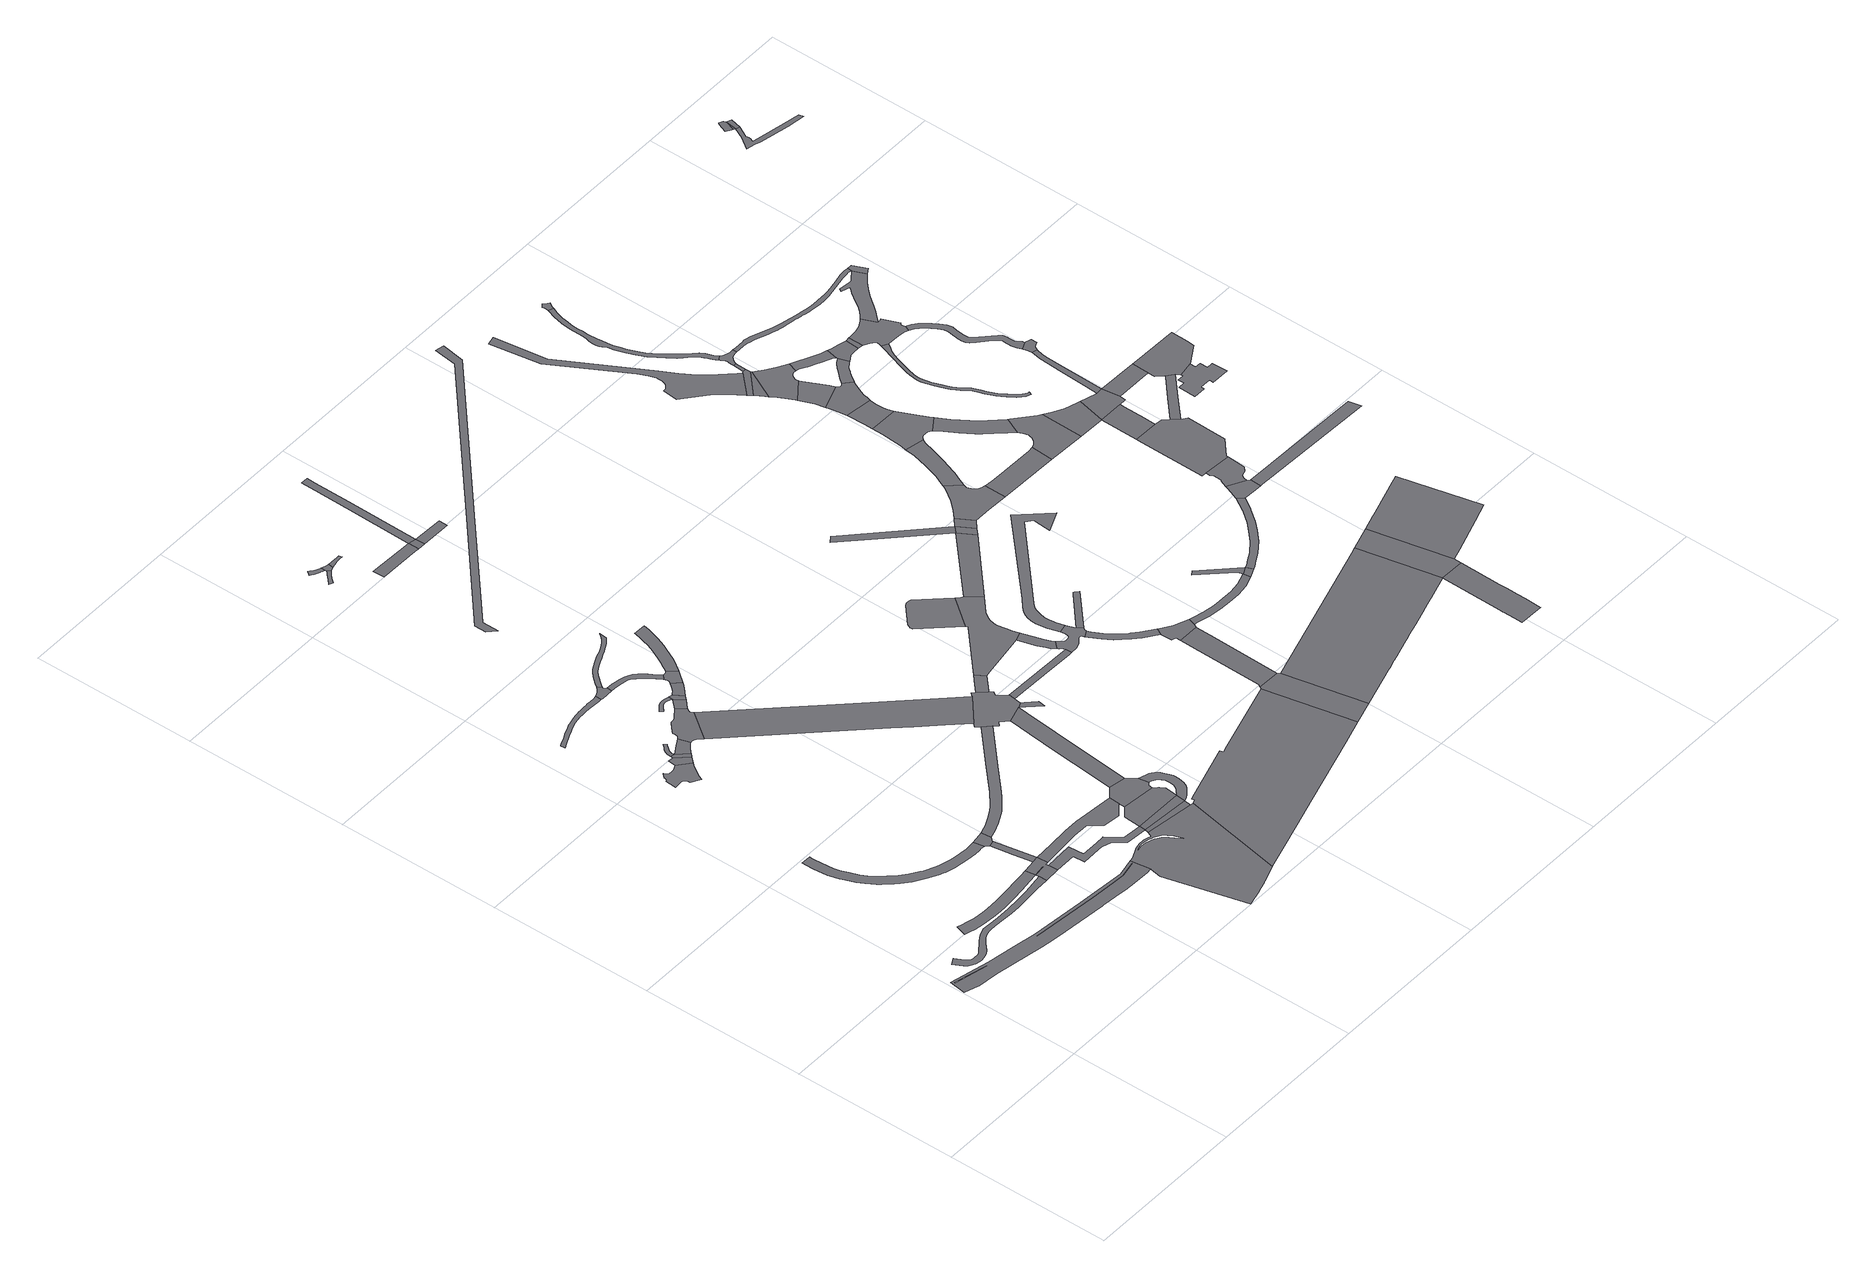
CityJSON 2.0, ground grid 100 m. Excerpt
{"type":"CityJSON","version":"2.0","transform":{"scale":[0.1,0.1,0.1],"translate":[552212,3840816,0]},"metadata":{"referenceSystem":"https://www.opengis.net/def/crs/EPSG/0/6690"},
"CityObjects":{
"road1":{"type":"Road","attributes":{"RoadStructureAttribute.sectionType":"1"},"geometry":[{"type":"MultiSurface","lod":"1","boundaries":[[[0,1,2,3,4,5,6,7,8,9,10,11,12,13,14,15,16,17,18,19,20,21,22,23,24,25,26,27,28,29,30,31,32,33,34,35,36,37,38,39,40,41,42]]]}]},
"road2":{"type":"Road","attributes":{"RoadStructureAttribute.sectionType":"1"},"geometry":[{"type":"MultiSurface","lod":"1","boundaries":[[[43,44,45,46,47,48,49,50,51,52,53,54,55,56,57,58,59,60,61,62,63,64,65],[66,67,68],[69,70,71,72,73,74,75,76,77]]]}]},
"road3":{"type":"Road","attributes":{"RoadStructureAttribute.sectionType":"1"},"geometry":[{"type":"MultiSurface","lod":"1","boundaries":[[[78,79,80,81,82,83,84,85,86,87,88,89,90,91,92,93,94,95,96,97,98,99,100,101,102]]]}]},
"road4":{"type":"Road","attributes":{"RoadStructureAttribute.sectionType":"1"},"geometry":[{"type":"MultiSurface","lod":"1","boundaries":[[[103,104,105,106,107,108,109,110,111,112,113,114,115,116,117,118,119,120,121,122,123,124,125,126,127,128,129,130,131,132,133,134,135,136,137,138,139,140,141,142,143,144,145,146,147,148,149,150,151,152,153,154]]]}]},
"road5":{"type":"Road","geometry":[{"type":"MultiSurface","lod":"1","boundaries":[[[155,156,157,158,159,160,161,162,163,164,165,166,167,168,169,170,171,172,173,174,175,176,177,178]]]}]},
"road6":{"type":"Road","geometry":[{"type":"MultiSurface","lod":"1","boundaries":[[[0,42,179,180,181,182,183,184,185,186,102,101],[187,188,101]]]}]},
"road7":{"type":"Road","geometry":[{"type":"MultiSurface","lod":"1","boundaries":[[[189,178,177,190,191]]]}]},
"road8":{"type":"Road","attributes":{"RoadStructureAttribute.sectionType":"1"},"geometry":[{"type":"MultiSurface","lod":"1","boundaries":[[[192,193,194,195,185,184]]]}]},
"road9":{"type":"Road","geometry":[{"type":"MultiSurface","lod":"1","boundaries":[[[196,197,130,129,198,199,200,194,193,201,202,203,204]]]}]},
"road10":{"type":"Road","attributes":{"RoadStructureAttribute.sectionType":"1"},"geometry":[{"type":"MultiSurface","lod":"1","boundaries":[[[205,206,191,190,207,208]]]}]},
"road11":{"type":"Road","geometry":[{"type":"MultiSurface","lod":"1","boundaries":[[[209,210,211,212,213,214,215,216,217,218,219,220,221,222,223,224,225,205,208]]]}]},
"road12":{"type":"Road","attributes":{"RoadStructureAttribute.sectionType":"1"},"geometry":[{"type":"MultiSurface","lod":"1","boundaries":[[[226,227,228,229,230,231,232,233,234,235,236,237,238,239,240,241,242,243,244,245,246,247,248,249,250,251,252,253,254,255,256,257,258,259,260,261,262,263,264,265,266]]]}]},
"road13":{"type":"Road","attributes":{"RoadStructureAttribute.sectionType":"1"},"geometry":[{"type":"MultiSurface","lod":"1","boundaries":[[[267,268,208,207,269,270,271,272,273]]]}]},
"road14":{"type":"Road","geometry":[{"type":"MultiSurface","lod":"1","boundaries":[[[274,275,276,277,278,279,280,180,179,281,282,283,284,285,286,287,288,289]]]}]},
"road15":{"type":"Road","geometry":[{"type":"MultiSurface","lod":"1","boundaries":[[[290,291,292,293,294,295,296,297,298,299,300,267,273,301,302,303,304,305,306,307,308,309]]]}]},
"road16":{"type":"Road","attributes":{"RoadStructureAttribute.sectionType":"1"},"geometry":[{"type":"MultiSurface","lod":"1","boundaries":[[[310,311,312,313,184,183,314,315,316,317,318,319,320,321]]]}]},
"road17":{"type":"Road","geometry":[{"type":"MultiSurface","lod":"1","boundaries":[[[322,323,324,325,226,266,326,327,328,329,330,331,332]]]}]},
"road18":{"type":"Road","geometry":[{"type":"MultiSurface","lod":"1","boundaries":[[[333,334,335,336,337,338,339,340,341,59,58,342,343,344,345,346,347,348,349,350,351],[352,353,354,355,356,357,358,359,360,361,362,363,364,365,366,367,368,369,370,371,372,373,374,375,376,377,378]]]}]},
"road19":{"type":"Road","geometry":[{"type":"MultiSurface","lod":"1","boundaries":[[[379,380,381,382,383,384,385,386,387,388,389,390,391,392,393,394,395,396,397,398,399,400]]]}]},
"road20":{"type":"Road","attributes":{"RoadStructureAttribute.sectionType":"1"},"geometry":[{"type":"MultiSurface","lod":"1","boundaries":[[[401,290,309,402]]]}]},
"road21":{"type":"Road","geometry":[{"type":"MultiSurface","lod":"1","boundaries":[[[403,400,399,401,402,404,405]]]}]},
"road22":{"type":"Road","attributes":{"RoadStructureAttribute.sectionType":"1"},"geometry":[{"type":"MultiSurface","lod":"1","boundaries":[[[406,407,408,409,410,411,412,413,414,415,416,417,196,204,418,419,420,421,422,423,424,425,426,427,428,429,430,431]]]}]},
"road23":{"type":"Road","attributes":{"RoadStructureAttribute.sectionType":"1"},"geometry":[{"type":"MultiSurface","lod":"1","boundaries":[[[432,433,434,435,436,437,438,439,440,441,442,443,444,445,329,328,446,447,448,449,450,451,452,453,454,455,456,457,458,459]]]}]},
"road24":{"type":"Road","attributes":{"RoadStructureAttribute.sectionType":"1"},"geometry":[{"type":"MultiSurface","lod":"1","boundaries":[[[460,461,462,463,464,405,404,465,466,467]]]}]},
"road25":{"type":"Road","attributes":{"RoadStructureAttribute.sectionType":"1"},"geometry":[{"type":"MultiSurface","lod":"1","boundaries":[[[468,469,470,471,472,473,474,475,476,477,478,479,480,481,482,483,484,485,486,487,488,489,490,491,492,493,494,495,496,497,498,499,322,332]]]}]},
"road26":{"type":"Road","geometry":[{"type":"MultiSurface","lod":"1","boundaries":[[[288,500,334,333,501]]]}]},
"road27":{"type":"Road","geometry":[{"type":"MultiSurface","lod":"1","boundaries":[[[289,288,501,502]]]}]},
"road28":{"type":"Road","geometry":[{"type":"MultiSurface","lod":"1","boundaries":[[[503,504,505,459,458,506,507,508,460,467,509,510]]]}]},
"road29":{"type":"Road","attributes":{"RoadStructureAttribute.sectionType":"1"},"geometry":[{"type":"MultiSurface","lod":"1","boundaries":[[[511,512,289,502,513,514,515,516,517]]]}]},
"road30":{"type":"Road","attributes":{"RoadStructureAttribute.sectionType":"1"},"geometry":[{"type":"MultiSurface","lod":"1","boundaries":[[[518,519,520,521,522,523,524,525,526,527,528,529,530,531,532]]]}]},
"road31":{"type":"Road","attributes":{"RoadStructureAttribute.sectionType":"1"},"geometry":[{"type":"MultiSurface","lod":"1","boundaries":[[[533,534,535,305,304,536,537,538,539,540,541]]]}]},
"road32":{"type":"Road","geometry":[{"type":"MultiSurface","lod":"1","boundaries":[[[542,543,544,545,546,547,548,549,550,551,552,553,554,555,556]]]}]},
"road33":{"type":"Road","geometry":[{"type":"MultiSurface","lod":"1","boundaries":[[[557,558,321,320,559,511,517,560,561,562,563,564,565,566,567,568]]]}]},
"road34":{"type":"Road","geometry":[{"type":"MultiSurface","lod":"1","boundaries":[[[569,570,556,555,571,518,532,572,573]]]}]},
"road35":{"type":"Road","attributes":{"RoadStructureAttribute.sectionType":"1"},"geometry":[{"type":"MultiSurface","lod":"1","boundaries":[[[574,575,576,577,578,579,580,581,582,583,584,585,586,587,588,589,590,591,592,593,503,510]]]}]},
"road36":{"type":"Road","attributes":{"RoadStructureAttribute.sectionType":"1"},"geometry":[{"type":"MultiSurface","lod":"1","boundaries":[[[594,595,596,597,598,599,600,601,573,572]]]}]},
"road37":{"type":"Road","attributes":{"RoadStructureAttribute.sectionType":"1"},"geometry":[{"type":"MultiSurface","lod":"1","boundaries":[[[602,603,604,605,606,607,608,609,610,611,612,613,614,615,616,617,618,619,620,621,622,623,624,567,566,625,626,627,628,629,630,631,632,633,634,635,636,637,638,639,640,502,501]]]}]},
"road38":{"type":"Road","attributes":{"RoadStructureAttribute.sectionType":"1"},"geometry":[{"type":"MultiSurface","lod":"1","boundaries":[[[641,642,643,644,645,646,647,557,568]]]}]},
"road39":{"type":"Road","geometry":[{"type":"MultiSurface","lod":"1","boundaries":[[[648,649,650,651,652]]]}]},
"road40":{"type":"Road","geometry":[{"type":"MultiSurface","lod":"1","boundaries":[[[653,541,540,654,406,431,655,656,644,643,657,658,659,660,661,662,663]]]}]},
"road41":{"type":"Road","geometry":[{"type":"MultiSurface","lod":"1","boundaries":[[[652,651,664,665]]]}]},
"road42":{"type":"Road","geometry":[{"type":"MultiSurface","lod":"1","boundaries":[[[666,667,668,669,657,643]]]}]},
"road43":{"type":"Road","attributes":{"RoadStructureAttribute.sectionType":"1"},"geometry":[{"type":"MultiSurface","lod":"1","boundaries":[[[670,671,672,673,674,675,676,351,350,677,678,679,680,681]]]}]},
"road44":{"type":"Road","geometry":[{"type":"MultiSurface","lod":"1","boundaries":[[[682,683,684,665,664]]]}]},
"road45":{"type":"Road","attributes":{"RoadStructureAttribute.sectionType":"1"},"geometry":[{"type":"MultiSurface","lod":"1","boundaries":[[[685,686,663,662,687,688]]]}]},
"road46":{"type":"Road","attributes":{"RoadStructureAttribute.sectionType":"1"},"geometry":[{"type":"MultiSurface","lod":"1","boundaries":[[[689,690,691,692,652,665,693,694,695]]]}]},
"road47":{"type":"Road","attributes":{"RoadStructureAttribute.sectionType":"1"},"geometry":[{"type":"MultiSurface","lod":"1","boundaries":[[[696,697,659,658,698,699,700,701,702,703]]]}]},
"road48":{"type":"Road","geometry":[{"type":"MultiSurface","lod":"1","boundaries":[[[704,705,706,707,708,709,685,688,710,711,712,713,714,715,716,717,718,719,720,721,722]]]}]},
"road49":{"type":"Road","attributes":{"RoadStructureAttribute.sectionType":"1"},"geometry":[{"type":"MultiSurface","lod":"1","boundaries":[[[723,724,725,726,727,728,729,730,731,732]]]}]},
"road50":{"type":"Road","geometry":[{"type":"MultiSurface","lod":"1","boundaries":[[[733,734,735,736,737,738,739,740,741,707,706]]]}]},
"road51":{"type":"Road","attributes":{"RoadStructureAttribute.sectionType":"1"},"geometry":[{"type":"MultiSurface","lod":"1","boundaries":[[[742,743,744,745,713,712,746,747,748,749,750,751,752,753]]]}]},
"road52":{"type":"Road","geometry":[{"type":"MultiSurface","lod":"1","boundaries":[[[754,755,756,757,758,759,760,761,762,763,753,752,764,765,703,702,766,767,768,769,770,771,772,773,774,775,776,777,778,779,780,781,782,783,784]]]}]},
"road53":{"type":"Road","geometry":[{"type":"MultiSurface","lod":"1","boundaries":[[[785,670,681,786,787,788]]]}]},
"road54":{"type":"Road","attributes":{"RoadStructureAttribute.sectionType":"1"},"geometry":[{"type":"MultiSurface","lod":"1","boundaries":[[[789,790,791,792,793,794,781,780,795,796,797,798,799,800,801,802]]]}]},
"road55":{"type":"Road","attributes":{"RoadStructureAttribute.sectionType":"1"},"geometry":[{"type":"MultiSurface","lod":"1","boundaries":[[[803,804,805,785,788,806,807]]]}]},
"road56":{"type":"Road","attributes":{"RoadStructureAttribute.sectionType":"1"},"geometry":[{"type":"MultiSurface","lod":"1","boundaries":[[[808,809,810,811,784,783]]]}]},
"road57":{"type":"Road","geometry":[{"type":"MultiSurface","lod":"1","boundaries":[[[812,813,814,802,801,815,816,803,807,817,818]]]}]},
"road58":{"type":"Road","attributes":{"RoadStructureAttribute.sectionType":"1"},"geometry":[{"type":"MultiSurface","lod":"1","boundaries":[[[819,722,721,820]]]}]},
"road59":{"type":"Road","attributes":{"RoadStructureAttribute.sectionType":"1"},"geometry":[{"type":"MultiSurface","lod":"1","boundaries":[[[821,822,823,824,819,825]]]}]},
"road60":{"type":"Road","attributes":{"RoadStructureAttribute.sectionType":"1"},"geometry":[{"type":"MultiSurface","lod":"1","boundaries":[[[826,827,828,829,830,831,832,833,834,835,836,837,838,839,840,841,842,843,844,845,846,847,848,849,756,755]]]}]},
"road61":{"type":"Road","geometry":[{"type":"MultiSurface","lod":"1","boundaries":[[[825,819,820,850]]]}]},
"road62":{"type":"Road","attributes":{"RoadStructureAttribute.sectionType":"1"},"geometry":[{"type":"MultiSurface","lod":"1","boundaries":[[[851,852,853,854,855,856,818,817,857,858,859,860,861,862,863,864]]]}]},
"road63":{"type":"Road","geometry":[{"type":"MultiSurface","lod":"1","boundaries":[[[865,825,850,866]]]}]},
"road64":{"type":"Road","attributes":{"RoadStructureAttribute.sectionType":"1"},"geometry":[{"type":"MultiSurface","lod":"1","boundaries":[[[867,868,869,787,786,870,871,872,873,874,875,876,877,878,879,880,881,882,883,884]]]}]},
"road65":{"type":"Road","attributes":{"RoadStructureAttribute.sectionType":"1"},"geometry":[{"type":"MultiSurface","lod":"1","boundaries":[[[885,886,887,888,864,889]]]}]},
"road66":{"type":"Road","attributes":{"RoadStructureAttribute.sectionType":"1"},"geometry":[{"type":"MultiSurface","lod":"1","boundaries":[[[890,891,892,893,865,866,894,895,896,897,898,899,900,901,902,903]]]}]},
"road67":{"type":"Road","geometry":[{"type":"MultiSurface","lod":"1","boundaries":[[[889,864,863,904]]]}]},
"road68":{"type":"Road","attributes":{"RoadStructureAttribute.sectionType":"1"},"geometry":[{"type":"MultiSurface","lod":"1","boundaries":[[[905,906,907,908,909,890,903,910,911,912,913,914,915,916]]]}]},
"road69":{"type":"Road","attributes":{"RoadStructureAttribute.sectionType":"1"},"geometry":[{"type":"MultiSurface","lod":"1","boundaries":[[[917,918,919,896,895,920,921,922]]]}]},
"road70":{"type":"Road","attributes":{"RoadStructureAttribute.sectionType":"1"},"geometry":[{"type":"MultiSurface","lod":"1","boundaries":[[[923,924,925,926,927,928,929,930,931,932,933,934,935,936,937,938,939,940,941,942,943,944,945,946,947,948,949,950]]]}]},
"road71":{"type":"Road","attributes":{"RoadStructureAttribute.sectionType":"1"},"geometry":[{"type":"MultiSurface","lod":"1","boundaries":[[[951,952,953,954,955,956,957,958,959,889,904,960,961,962,963,964,965,966,967,968]]]}]},
"road72":{"type":"Road","attributes":{"RoadStructureAttribute.sectionType":"1"},"geometry":[{"type":"MultiSurface","lod":"1","boundaries":[[[969,970,971,972,973,974,975,976,977,978,979,980,981]]]}]},
"road73":{"type":"Road","geometry":[{"type":"MultiSurface","lod":"1","boundaries":[[[982,983,984,985,986]]]}]},
"road74":{"type":"Road","attributes":{"RoadStructureAttribute.sectionType":"1"},"geometry":[{"type":"MultiSurface","lod":"1","boundaries":[[[987,950,949,988,983,982,989]]]}]},
"road75":{"type":"Road","geometry":[{"type":"MultiSurface","lod":"1","boundaries":[[[990,991,992,905,916,993,994,995,996,997,998,999,1000,1001,1002]]]}]},
"road76":{"type":"Road","attributes":{"RoadStructureAttribute.sectionType":"1"},"geometry":[{"type":"MultiSurface","lod":"1","boundaries":[[[1003,1004,990,1002,1005,1006,1007,1008]]]}]},
"road77":{"type":"Road","attributes":{"RoadStructureAttribute.sectionType":"1"},"geometry":[{"type":"MultiSurface","lod":"1","boundaries":[[[1009,1010,1011,1012,1013,1014,1015,1016,1017,1018,1019]]]}]},
"road78":{"type":"Road","geometry":[{"type":"MultiSurface","lod":"1","boundaries":[[[1020,867,884,969,981,1021,1022]]]}]},
"road79":{"type":"Road","geometry":[{"type":"MultiSurface","lod":"1","boundaries":[[[1023,1024,986,985,1025,1026,1015,1014,1027,1028,1029,1030,1031,1032]]]}]},
"road80":{"type":"Road","geometry":[{"type":"MultiSurface","lod":"1","boundaries":[[[1033,1034,1035,1036,1019,1018,1037,1003,1008,1038,1039,1040,1041,1042,1043,1044]]]}]},
"road81":{"type":"Road","geometry":[{"type":"MultiSurface","lod":"1","boundaries":[[[1045,987,989,1046]]]}]},
"road82":{"type":"Road","geometry":[{"type":"MultiSurface","lod":"1","boundaries":[[[1047,1048,1049,1050,1051,1052,1053,1054,1055,1056,1057,1058,1059,1060,1061,1062,1063,1064,1065,1066,1067,1068,1069,1070,1071,1072,1073,1074,1075,1076,1077,1078,1079,1080,1081,1082,1083,1084,1085,1086,1087,1088,1089,1090,1091,1092,1093,1094,1095,1096,1097,1098,1099,1100,1101,1102,1103,1104,1105,1106,1107,1108,1109,1110]]]}]},
"road83":{"type":"Road","attributes":{"RoadStructureAttribute.sectionType":"1"},"geometry":[{"type":"MultiSurface","lod":"1","boundaries":[[[1111,1112,1113,1114,998,997,1115,1116,1117,1118,1119,1120,1121,1122,1123]]]}]},
"road84":{"type":"Road","geometry":[{"type":"MultiSurface","lod":"1","boundaries":[[[1124,1125,1126,1127,1081,1080,1128,1129,1130,1131,1132,1045,1046,1133,1134,1135,1136,1137,1138,1139,1140]]]}]},
"road85":{"type":"Road","geometry":[{"type":"MultiSurface","lod":"1","boundaries":[[[1141,1142,1143,1144,1047,1110,1145,1146,1147]]]}]},
"road86":{"type":"Road","geometry":[{"type":"MultiSurface","lod":"1","boundaries":[[[1148,1149,1123,1122,1150,1151,1152,1153,1154,1155,922,921,1156,1157]]]}]},
"road87":{"type":"Road","geometry":[{"type":"MultiSurface","lod":"1","boundaries":[[[1158,1159,951,968,1160,1161,1162,1163]]]}]},
"road88":{"type":"Road","attributes":{"RoadStructureAttribute.sectionType":"1"},"geometry":[{"type":"MultiSurface","lod":"1","boundaries":[[[1164,1165,1166,1167,1168,1169,1170,1044,1043,1171,1172,1173,1174,1175,1176,1177]]]}]},
"road89":{"type":"Road","attributes":{"RoadStructureAttribute.sectionType":"1"},"geometry":[{"type":"MultiSurface","lod":"1","boundaries":[[[1178,1179,1180,1181,1182,1032,1031,1183,1184,1185,1186,1187,1188,1189,1190,1191]]]}]},
"road90":{"type":"Road","attributes":{"RoadStructureAttribute.sectionType":"1"},"geometry":[{"type":"MultiSurface","lod":"1","boundaries":[[[1192,1193,1194,1195,1196,1158,1163,1197,1198,1199,1200,1201]]]}]},
"road91":{"type":"Road","attributes":{"RoadStructureAttribute.sectionType":"1"},"geometry":[{"type":"MultiSurface","lod":"1","boundaries":[[[1202,1203,1204,1205,1020,1022,1206,1207,1208,1209]]]}]},
"road92":{"type":"Road","attributes":{"RoadStructureAttribute.sectionType":"1"},"geometry":[{"type":"MultiSurface","lod":"1","boundaries":[[[1210,1211,1212,1157,1156,1213,1214]]]}]},
"road93":{"type":"Road","geometry":[{"type":"MultiSurface","lod":"1","boundaries":[[[1215,1216,1191,1190,1164,1177,1217,1218,1219,1220,1221]]]}]},
"road94":{"type":"Road","geometry":[{"type":"MultiSurface","lod":"1","boundaries":[[[1222,1223,1224,1192,1201,1225,1226,1227,1228,1229,1230,1231]]]}]},
"road95":{"type":"Road","geometry":[{"type":"MultiSurface","lod":"1","boundaries":[[[1232,1233,1234,1235,1236,1237,1238,1239,1240,1241,1242,1243,1244,1245,1246,1247,1248,1249,1250,1251,1252,1253,1254,1255,1256,1257,1258,1259,1260,1261,1262,1263,1264,1265,1266,1267,1268,1269,1270,1271,1272,1273,1274,1275,1276,1277,1278,1279,1280,1281,1282,1283,1284,1285,1286,1287,1288,1289,1290,1291,1292,1293,1294,1295,1296,1297,1298,1299,1300,1301,1302,1303,1304,1305,1306]]]}]},
"road96":{"type":"Road","attributes":{"RoadStructureAttribute.sectionType":"1"},"geometry":[{"type":"MultiSurface","lod":"1","boundaries":[[[1213,1222,1231,1307,1308,1309]]]}]},
"road97":{"type":"Road","attributes":{"RoadStructureAttribute.sectionType":"1"},"geometry":[{"type":"MultiSurface","lod":"1","boundaries":[[[1310,1221,1220,1311]]]}]},
"road98":{"type":"Road","geometry":[{"type":"MultiSurface","lod":"1","boundaries":[[[1214,1213,1309,1312,1313,1314,1315]]]}]},
"road99":{"type":"Road","geometry":[{"type":"MultiSurface","lod":"1","boundaries":[[[1316,1317,1318,1319,1320,1321,1322,1323,1324,1325,1326,1327,1328,1329,1330,1331,1332,1333,1334,1335,1336,1337,1338,1339,1340,1341,1342,1343,1344,1140,1139,1345,1346,1347,1348,1349,1350,1351,1352,1353,1354,1355,1356,1357,1358,1359,1360,1361,1362,1363,1364,1365,1366,1367,1368,1369,1370,1371,1372,1373,1374,1375,1376,1377,1378,1379]]]}]},
"road100":{"type":"Road","geometry":[{"type":"MultiSurface","lod":"1","boundaries":[[[1380,1381,1382,1383,1384,1310,1311,1385,1386,1387,1388,1389,1390,1232,1306,1391,1392,1393,1394,1395,1396,1397,1398,1399,1400,1401,1402]]]}]},
"road101":{"type":"Road","attributes":{"RoadStructureAttribute.sectionType":"1"},"geometry":[{"type":"MultiSurface","lod":"1","boundaries":[[[1162,1161,1403,1404,1405,1406]]]}]},
"road102":{"type":"Road","attributes":{"RoadStructureAttribute.sectionType":"1"},"geometry":[{"type":"MultiSurface","lod":"1","boundaries":[[[1407,1408,1409,1410,1315,1314,1411,1412,1413,1414]]]}]},
"road103":{"type":"Road","attributes":{"RoadStructureAttribute.sectionType":"1"},"geometry":[{"type":"MultiSurface","lod":"1","boundaries":[[[1415,1416,1417,1229,1228,1418,1419]]]}]},
"road104":{"type":"Road","attributes":{"RoadStructureAttribute.sectionType":"1"},"geometry":[{"type":"MultiSurface","lod":"1","boundaries":[[[1314,1313,1420,1421,1422,1423]]]}]},
"road105":{"type":"Road","attributes":{"RoadStructureAttribute.sectionType":"1"},"geometry":[{"type":"MultiSurface","lod":"1","boundaries":[[[1424,1425,1426,1427,1428,1429,1430,1431,1432,1433,1434,1435,1436,1437,1438,1439,1440,1441,1442,1443,1444,1445,1446,1395,1394,1447,1448,1449,1450,1451,1452,1453,1454,1455,1456,1457,1458,1459,1460,1461,1462,1463,1464,1465,1466,1467,1468,1469]]]}]},
"road106":{"type":"Road","geometry":[{"type":"MultiSurface","lod":"1","boundaries":[[[1469,1468,1470,1471,1407,1414,1472,1473,1474,1475]]]}]},
"road107":{"type":"Road","geometry":[{"type":"MultiSurface","lod":"1","boundaries":[[[1378,1476,1477,1478,1479,1480,1481,1482,1483,1484,1485,1486,1487,1488,1380,1402,1489,1490,1491,1492,1493,1494,1495,1496,1497]]]}]},
"road108":{"type":"Road","geometry":[{"type":"MultiSurface","lod":"1","boundaries":[[[1498,1499,1500,1501,1502,1503,1504,1505,1506,1507,1508,1509,1510,1511,1512,1513,1514]]]}]},
"road109":{"type":"Road","geometry":[{"type":"MultiSurface","lod":"1","boundaries":[[[1515,1423,1422,1516,1415,1419,1514,1513,1517,1518,1519,1520]]]}]},
"road110":{"type":"Road","geometry":[{"type":"MultiSurface","lod":"1","boundaries":[[[1379,1378,1497,1521,1522]]]}]},
"road111":{"type":"Road","geometry":[{"type":"MultiSurface","lod":"1","boundaries":[[[1523,1524,1525,1526,1527,1528,1529]]]}]},
"road112":{"type":"Road","attributes":{"RoadStructureAttribute.sectionType":"1"},"geometry":[{"type":"MultiSurface","lod":"1","boundaries":[[[1528,1527,1530]]]}]},
"road113":{"type":"Road","geometry":[{"type":"MultiSurface","lod":"1","boundaries":[[[1528,1530,1531,1532]]]}]},
"road114":{"type":"Road","geometry":[{"type":"MultiSurface","lod":"1","boundaries":[[[1530,1533,1534,1535,1536,1537,1538,1539,1540,1541,1542,1543,1544,1545,1531]]]}]}
},
"vertices":[
[933,977,0],[803,959,0],[724,950,0],[645,946,0],[555,946,0],[475,951,0],[464,952,0],[445,951,0],[423,945,0],[399,935,0],[362,912,0],[287,854,0],[270,852,0],[255,851,0],[241,851,0],[228,854,0],[219,860,0],[209,869,0],[200,881,0],[174,931,0],[136,909,0],[154,872,0],[164,853,0],[180,837,0],[199,825,0],[214,816,0],[242,810,0],[259,809,0],[276,812,0],[291,815,0],[306,822,0],[331,837,0],[369,874,0],[401,900,0],[428,911,0],[450,916,0],[468,919,0],[501,919,0],[567,914,0],[627,912,0],[689,913,0],[854,925,0],[934,928,0],
[9,727,0],[88,701,0],[98,700,0],[225,685,0],[529,631,0],[604,619,0],[635,616,0],[964,585,0],[972,584,0],[1102,571,0],[1103,571,0],[1131,569,0],[1202,565,0],[1223,564,0],[1299,562,0],[1333,565,0],[1315,686,0],[1208,662,0],[913,687,0],[582,720,0],[443,746,0],[267,774,0],[27,828,0],[38,809,0],[38,811,0],[238,763,0],[983,663,0],[1131,650,0],[1207,646,0],[1307,668,0],[1307,667,0],[1207,645,0],[1131,649,0],[983,662,0],[577,704,0],
[877,1053,0],[813,1047,0],[764,1041,0],[714,1037,0],[659,1033,0],[611,1031,0],[554,1031,0],[513,1034,0],[472,1040,0],[434,1047,0],[405,1054,0],[372,1064,0],[352,1000,0],[378,995,0],[415,981,0],[458,974,0],[496,969,0],[549,966,0],[603,965,0],[647,967,0],[718,973,0],[793,980,0],[915,996,0],[930,997,0],[919,1058,0],
[251,1986,0],[250,1961,0],[252,1906,0],[261,1824,0],[270,1786,0],[278,1761,0],[288,1732,0],[311,1677,0],[332,1636,0],[365,1586,0],[381,1566,0],[403,1541,0],[425,1519,0],[446,1498,0],[493,1458,0],[548,1422,0],[567,1411,0],[628,1381,0],[639,1377,0],[657,1369,0],[717,1352,0],[761,1346,0],[810,1340,0],[860,1336,0],[893,1337,0],[911,1339,0],[934,1336,0],[920,1400,0],[889,1397,0],[862,1396,0],[816,1400,0],[768,1405,0],[730,1411,0],[677,1426,0],[653,1436,0],[595,1464,0],[579,1474,0],[529,1506,0],[487,1541,0],[461,1568,0],[447,1583,0],[427,1604,0],[413,1621,0],[384,1666,0],[365,1702,0],[344,1753,0],[335,1779,0],[328,1802,0],[320,1835,0],[312,1910,0],[310,1962,0],[311,1984,0],
[385,2937,0],[375,2934,0],[361,2934,0],[347,2938,0],[338,2945,0],[331,2961,0],[308,2936,0],[308,2926,0],[302,2917,0],[294,2912,0],[290,2845,0],[313,2848,0],[333,2849,0],[343,2848,0],[353,2842,0],[361,2834,0],[365,2824,0],[365,2812,0],[419,2781,0],[429,2804,0],[437,2821,0],[476,2877,0],[488,2890,0],[417,2951,0],
[1029,932,0],[1028,984,0],[1027,985,0],[1025,1007,0],[1041,1008,0],[1037,1073,0],[997,1068,0],[964,1064,0],[999,1006,0],[999,1005,0],
[421,2997,0],[519,2925,0],[453,2995,0],
[1019,1166,0],[989,1325,0],[953,1316,0],[977,1179,0],
[1001,1413,0],[951,1404,0],[941,1333,0],[947,1327,0],[951,1320,0],[990,1330,0],[992,1335,0],[996,1341,0],[1007,1351,0],
[454,3013,0],[453,3001,0],[536,2944,0],[479,3006,0],
[477,3013,0],[477,3022,0],[479,3031,0],[483,3043,0],[489,3053,0],[498,3064,0],[502,3069,0],[510,3078,0],[515,3084,0],[503,3099,0],[495,3090,0],[484,3078,0],[473,3068,0],[464,3056,0],[460,3047,0],[458,3040,0],[456,3029,0],
[566,3595,0],[546,3592,0],[523,3591,0],[499,3591,0],[479,3590,0],[471,3590,0],[466,3590,0],[446,3589,0],[416,3587,0],[415,3587,0],[390,3584,0],[369,3580,0],[346,3575,0],[322,3569,0],[314,3567,0],[292,3559,0],[268,3548,0],[245,3538,0],[217,3525,0],[196,3516,0],[179,3508,0],[163,3501,0],[168,3473,0],[190,3486,0],[210,3496,0],[229,3504,0],[249,3512,0],[282,3527,0],[304,3537,0],[323,3544,0],[331,3546,0],[346,3551,0],[371,3555,0],[398,3559,0],[417,3560,0],[424,3560,0],[448,3560,0],[486,3560,0],[519,3559,0],[547,3557,0],[566,3557,0],
[579,3065,0],[517,3028,0],[538,2946,0],[544,2951,0],[567,2974,0],[587,2990,0],[602,2998,0],
[1435,822,0],[1368,909,0],[1365,908,0],[1314,907,0],[1206,904,0],[1200,998,0],[1027,991,0],[1159,937,0],[1163,862,0],[1282,867,0],[1305,866,0],[1338,857,0],[1357,850,0],[1414,783,0],[1544,772,0],[1547,812,0],
[745,3220,0],[699,3184,0],[688,3176,0],[678,3172,0],[668,3171,0],[655,3171,0],[626,3142,0],[597,3113,0],[598,3097,0],[596,3084,0],[592,3076,0],[615,3000,0],[627,2997,0],[637,2992,0],[666,2962,0],[785,3128,0],[781,3135,0],[778,3146,0],[780,3155,0],[789,3171,0],
[1372,1088,0],[1288,1087,0],[1282,1087,0],[1160,1080,0],[1215,1023,0],[1285,1028,0],[1379,1028,0],[1439,957,0],[1544,945,0],[1599,992,0],[1615,1005,0],[1620,1066,0],
[626,3637,0],[612,3621,0],[597,3608,0],[583,3601,0],[580,3556,0],[614,3556,0],[648,3556,0],[654,3590,0],[643,3593,0],[639,3600,0],[640,3610,0],
[1839,711,0],[1541,749,0],[1526,720,0],[1507,726,0],[1480,731,0],[1445,731,0],[1429,728,0],[1411,724,0],[1340,691,0],[1332,561,0],[1321,495,0],[1449,4,0],[1550,28,0],[1573,36,0],[1616,50,0],[1622,52,0],[1632,55,0],[1738,93,0],[1853,707,0],[1595,617,0],[1594,619,0],[1580,642,0],[1567,659,0],[1551,674,0],[1535,685,0],[1520,694,0],[1502,701,0],[1484,707,0],[1468,710,0],[1453,713,0],[1434,712,0],[1416,709,0],[1404,706,0],[1420,714,0],[1434,717,0],[1456,719,0],[1481,717,0],[1503,712,0],[1518,707,0],[1528,704,0],[1546,693,0],[1565,680,0],[1582,660,0],[1600,630,0],[1619,586,0],[1617,579,0],
[787,3302,0],[770,3307,0],[755,3308,0],[740,3307,0],[726,3303,0],[716,3298,0],[701,3286,0],[700,3285,0],[688,3275,0],[682,3270,0],[697,3254,0],[724,3279,0],[732,3284,0],[734,3285,0],[745,3288,0],[753,3289,0],[765,3287,0],[779,3283,0],[780,3282,0],[790,3279,0],[795,3276,0],[798,3300,0],
[796,3273,0],[835,3216,0],
[815,3296,0],[858,3240,0],[821,3296,0],
[1624,1914,0],[1424,1723,0],[1270,1574,0],[1261,1565,0],[1242,1549,0],[1223,1533,0],[1185,1501,0],[1160,1484,0],[1117,1460,0],[1077,1440,0],[1056,1431,0],[1037,1424,0],[1021,1357,0],[1055,1367,0],[1077,1375,0],[1081,1377,0],[1102,1385,0],[1145,1407,0],[1192,1433,0],[1222,1454,0],[1262,1487,0],[1281,1504,0],[1301,1521,0],[1308,1527,0],[1466,1680,0],[1665,1871,0],
[897,3439,0],[890,3450,0],[886,3455,0],[876,3472,0],[864,3493,0],[851,3513,0],[836,3532,0],[814,3551,0],[798,3561,0],[774,3571,0],[745,3579,0],[717,3584,0],[692,3586,0],[670,3588,0],[675,3556,0],[713,3553,0],[744,3548,0],[767,3542,0],[785,3532,0],[800,3517,0],[817,3499,0],[834,3478,0],[851,3456,0],[862,3441,0],[865,3436,0],[875,3419,0],[884,3403,0],[909,3427,0],
[883,3359,0],[871,3343,0],[856,3326,0],[841,3311,0],[828,3301,0],[898,3279,0],[915,3296,0],[927,3312,0],
[651,3627,0],[666,3646,0],[682,3665,0],[698,3684,0],[716,3701,0],[735,3714,0],[761,3729,0],[784,3740,0],[806,3749,0],[832,3761,0],[858,3772,0],[884,3786,0],[907,3800,0],[933,3819,0],[943,3829,0],[950,3875,0],[936,3859,0],[917,3838,0],[901,3824,0],[884,3812,0],[868,3803,0],[845,3793,0],[825,3785,0],[806,3779,0],[784,3770,0],[762,3759,0],[739,3746,0],[716,3733,0],[696,3719,0],[676,3698,0],[660,3678,0],[643,3658,0],
[1542,757,0],[1843,752,0],
[1850,811,0],
[937,3433,0],[929,3426,0],[920,3424,0],[889,3394,0],[890,3382,0],[890,3372,0],[976,3375,0],[982,3384,0],
[1613,964,0],[1556,917,0],[1857,888,0],[1847,903,0],[1838,918,0],[1835,921,0],[1815,945,0],
[440,5258,0],[433,5250,0],[422,5240,0],[415,5234,0],[410,5229,0],[392,5212,0],[384,5203,0],[380,5199,0],[378,5196,0],[367,5187,0],[391,5177,0],[411,5203,0],[430,5222,0],[435,5227,0],[456,5242,0],
[1717,2151,0],[1322,2565,0],[1130,2766,0],[1084,2524,0],[1328,2269,0],[1409,2183,0],[1521,2066,0],[1622,1960,0],[1772,2093,0],
[435,5296,0],[421,5303,0],[404,5312,0],[386,5324,0],[376,5333,0],[359,5308,0],[368,5302,0],[380,5294,0],[396,5286,0],[412,5278,0],[414,5278,0],[426,5273,0],[430,5271,0],[436,5269,0],[440,5294,0],
[1682,1115,0],[1678,1112,0],[1614,987,0],[1816,958,0],[1817,962,0],[1818,965,0],[1820,970,0],[1824,975,0],[1830,980,0],[1835,981,0],[1824,1043,0],[1781,1097,0],
[463,5287,0],[461,5287,0],[440,5264,0],[479,5252,0],[486,5283,0],
[1030,3456,0],[1055,3506,0],[1072,3540,0],[1083,3563,0],[1094,3591,0],[1106,3622,0],[1128,3699,0],[1136,3733,0],[1063,3736,0],[1061,3725,0],[1054,3694,0],[1045,3663,0],[1036,3631,0],[1025,3602,0],[1017,3581,0],[1005,3556,0],[992,3529,0],[969,3486,0],[963,3475,0],[944,3443,0],
[501,5257,0],[527,5262,0],[556,5264,0],[571,5264,0],[567,5281,0],[555,5281,0],[533,5281,0],[509,5281,0],
[1858,759,0],[1867,763,0],[1879,770,0],[1888,777,0],[1897,783,0],[1900,785,0],[1916,798,0],[1925,807,0],[1937,824,0],[1941,831,0],[1945,840,0],[1952,864,0],[1954,883,0],[1954,905,0],[1953,919,0],[1951,930,0],[1948,941,0],[1939,965,0],[1929,984,0],[1913,1005,0],[1899,1016,0],[1888,1023,0],[1879,1027,0],[1845,982,0],[1854,980,0],[1874,968,0],[1883,958,0],[1893,944,0],[1898,933,0],[1900,924,0],[1902,913,0],[1904,900,0],[1903,889,0],[1902,879,0],[1900,871,0],[1895,860,0],[1888,848,0],[1884,843,0],[1880,838,0],
[1808,1371,0],[1851,1799,0],[1857,1856,0],[1753,1823,0],[1738,1686,0],[1718,1498,0],[1706,1372,0],
[585,5071,0],[589,5001,0],[840,4998,0],[864,4997,0],[864,5063,0],
[1791,2113,0],[1602,1940,0],[1687,1847,0],[1708,1867,0],[1890,1873,0],[1895,1912,0],[1901,1952,0],[1852,2005,0],[1870,2028,0],[1853,2050,0],[1808,2099,0],
[911,4996,0],[912,5053,0],
[1882,1830,0],[1952,1759,0],[1958,1806,0],[1908,1856,0],
[2746,977,0],[2278,836,0],[2255,829,0],[2248,849,0],[1911,745,0],[1876,734,0],[1881,717,0],[1874,134,0],[2056,190,0],[2257,251,0],[2705,387,0],[2860,434,0],
[1073,4993,0],[1095,4993,0],[1095,5048,0],
[1905,2190,0],[1852,2140,0],[1858,2054,0],[1941,2134,0],
[877,5775,0],[875,5685,0],[872,5479,0],[865,5070,0],[917,5501,0],[919,5724,0],[920,5773,0],
[2123,1947,0],[2001,1950,0],[1963,1911,0],[2132,1907,0],[2328,1903,0],[2338,1903,0],[2350,1903,0],[2351,1942,0],
[2329,2600,0],[2319,2605,0],[2298,2627,0],[2165,2449,0],[2170,2441,0],[2165,2434,0],[1973,2139,0],[2227,2181,0],[2246,2184,0],[2298,2203,0],[2288,2244,0],[2279,2280,0],[2271,2328,0],[2271,2353,0],[2278,2385,0],[2290,2408,0],[2310,2435,0],[2395,2514,0],[2334,2601,0],
[2084,5866,0],[2065,5725,0],[1196,4948,0],[593,4410,0],[591,4338,0],[637,4291,0],[639,4396,0],[1239,4932,0],[2115,5715,0],[2136,5855,0],
[2144,2791,0],[2134,2796,0],[2122,2798,0],[2109,2796,0],[2094,2788,0],[1990,2690,0],[1983,2680,0],[1978,2664,0],[1978,2649,0],
[2352,2043,0],[2334,2086,0],[2331,2095,0],[2303,2185,0],[2254,2156,0],[2276,2084,0],[2280,2073,0],[2298,2029,0],[2307,2010,0],[2316,1994,0],[2325,1982,0],[2362,2021,0],
[2492,2047,0],[2489,2059,0],[2437,2044,0],[2439,2022,0],[2439,2004,0],[2435,1992,0],[2422,1984,0],[2405,1984,0],[2390,1989,0],[2374,2006,0],[2333,1971,0],[2342,1961,0],[2364,1904,0],[2381,1905,0],[2394,1907,0],[2404,1910,0],[2416,1915,0],[2425,1919,0],[2437,1928,0],[2450,1937,0],[2457,1942,0],[2464,1945,0],[2469,1946,0],[2472,1946,0],[2476,1945,0],[2480,1943,0],[2485,1927,0],[2525,1948,0],[2527,1963,0],[2535,1973,0],[2509,2000,0],
[2753,990,0],[3003,478,0],[2900,972,0],[2887,987,0],
[2692,1727,0],[2653,1761,0],[2647,1766,0],[2596,1823,0],[2563,1871,0],[2533,1925,0],[2492,1907,0],[2526,1847,0],[2561,1796,0],[2616,1735,0],[2622,1729,0],[2664,1692,0],[2742,1635,0],[2763,1675,0],
[2772,1527,0],[2769,1402,0],[2762,1008,0],[2896,1406,0],[2899,1526,0],
[2735,2160,0],[2715,2176,0],[2708,2182,0],[2697,2172,0],
[2886,1604,0],[2836,1626,0],[2775,1665,0],[2744,1565,0],[2772,1555,0],[2909,1549,0],[2921,1592,0],
[2680,2929,0],[2739,2834,0],
[2439,3235,0],[2258,3412,0],[2223,3387,0],[2373,3237,0],[2715,2964,0],
[2476,2112,0],[2474,2125,0],[2471,2147,0],[2470,2180,0],[2475,2210,0],[2485,2237,0],[2494,2262,0],[2517,2288,0],[2965,2709,0],[3005,2675,0],[3005,2662,0],[2996,2567,0],[3121,2621,0],[2964,2797,0],[2508,2357,0],[2461,2314,0],[2434,2287,0],[2422,2267,0],[2412,2241,0],[2407,2216,0],[2405,2179,0],[2408,2151,0],[2416,2113,0],[2418,2104,0],
[2776,2869,0],
[3286,1565,0],[3221,1557,0],[3154,1557,0],[3086,1558,0],[3011,1568,0],[2947,1585,0],[2935,1542,0],[3004,1525,0],[3084,1516,0],[3154,1512,0],[3227,1512,0],[3297,1523,0],[3369,1546,0],[3363,1591,0],
[2761,3006,0],[2820,2910,0],
[3872,1269,0],[3831,1257,0],[3233,1074,0],[3281,563,0],[3282,563,0],[3334,579,0],[3340,581,0],[3369,590,0],[3426,607,0],[3489,626,0],[3515,634,0],[3531,639,0],[3620,666,0],[3712,694,0],[3772,713,0],[3792,719,0],[3822,728,0],[3977,776,0],
[3216,1810,0],[3191,1792,0],[3351,1621,0],[3361,1601,0],[3406,1612,0],
[2916,3202,0],[2908,3184,0],[2856,3106,0],[2809,3050,0],[2925,2907,0],[3050,2904,0],[3052,3035,0],[3049,3036,0],[3032,3040,0],[3016,3047,0],[3001,3062,0],[2989,3082,0],[2983,3104,0],[2988,3127,0],
[3424,1572,0],
[3009,3522,0],[3000,3457,0],[2976,3367,0],[2949,3276,0],[2924,3221,0],[3005,3165,0],[3028,3218,0],[3035,3232,0],[3064,3323,0],[3095,3415,0],[3112,3478,0],[3122,3498,0],
[3397,3026,0],[3203,3029,0],[3104,3031,0],[3193,2900,0],[3419,2894,0],[3427,3029,0],
[2917,4551,0],[2851,4623,0],[2780,4709,0],[2727,4789,0],[2676,4881,0],[2391,5380,0],[2345,5697,0],[2291,5684,0],[2343,5380,0],[2591,4951,0],[2617,4897,0],[2632,4856,0],[2632,4839,0],[2632,4826,0],[2631,4815,0],[2627,4803,0],[2622,4792,0],[2614,4781,0],[2604,4772,0],[2595,4768,0],[2583,4765,0],[2577,4765,0],[2571,4674,0],[2628,4625,0],[2701,4561,0],[2762,4494,0],[2818,4414,0],[2936,4535,0],
[3782,1975,0],[3732,1893,0],[3728,1887,0],[3676,1819,0],[3632,1771,0],[3575,1716,0],[3505,1665,0],[3459,1638,0],[3421,1617,0],[3441,1579,0],[3478,1601,0],[3528,1630,0],[3602,1683,0],[3662,1742,0],[3709,1792,0],[3763,1863,0],[3768,1870,0],[3815,1941,0],
[3978,776,0],[3974,400,0],[3973,377,0],[3973,376,0],[3972,332,0],[3971,248,0],[4119,245,0],[4119,250,0],[4121,351,0],[4122,401,0],[4123,469,0],[4123,521,0],[4126,773,0],
[2967,4508,0],[2839,4384,0],[2871,4335,0],[2881,4319,0],[2972,4504,0],
[2948,4542,0],[2828,4400,0],[2968,4541,0],
[3026,3753,0],[3025,3687,0],[3014,3555,0],[3134,3513,0],[3147,3521,0],[3164,3521,0],[3184,3519,0],[3204,3506,0],[3287,3563,0],[3274,3587,0],[3233,3674,0],[3198,3746,0],[3197,3749,0],
[3023,3920,0],[3026,3807,0],[3184,3794,0],[3181,3824,0],[3181,3856,0],[3185,3899,0],
[3141,4133,0],[3110,4195,0],[3109,4197,0],[3085,4243,0],[3076,4260,0],[3069,4275,0],[2951,4187,0],[2966,4149,0],[2986,4099,0],[3000,4045,0],[3153,4098,0],
[4020,1316,0],[4126,797,0],[4126,819,0],
[3085,4423,0],[3025,4462,0],[2897,4296,0],[2948,4196,0],[3067,4297,0],[3074,4315,0],[3086,4328,0],[3099,4335,0],[3119,4335,0],[3139,4393,0],
[3186,4085,0],[3181,4081,0],[3169,4081,0],[3159,4088,0],[3009,4009,0],[3192,3925,0],[3197,3949,0],[3207,3974,0],[3219,4004,0],[3232,4034,0],[3240,4048,0],[3194,4091,0],
[2950,4606,0],[2969,4605,0],
[2680,5606,0],[2660,5548,0],[2653,5518,0],[2648,5492,0],[2644,5474,0],[2639,5433,0],[2639,5409,0],[2638,5367,0],[2639,5323,0],[2631,5301,0],[2627,5286,0],[2627,5269,0],[2628,5249,0],[2632,5233,0],[2638,5219,0],[2652,5193,0],[2660,5156,0],[2680,5093,0],[2699,5048,0],[2726,4992,0],[2752,4949,0],[2778,4911,0],[2812,4865,0],[2834,4845,0],[2869,4812,0],[2879,4800,0],[2888,4788,0],[2897,4773,0],[2902,4760,0],[2911,4743,0],[2915,4731,0],[2920,4720,0],[2927,4706,0],[2935,4693,0],[2960,4708,0],[2950,4722,0],[2941,4746,0],[2929,4777,0],[2916,4804,0],[2892,4828,0],[2857,4862,0],[2842,4879,0],[2812,4916,0],[2796,4936,0],[2785,4950,0],[2759,4990,0],[2742,5019,0],[2724,5058,0],[2710,5094,0],[2702,5118,0],[2695,5142,0],[2682,5183,0],[2676,5220,0],[2672,5253,0],[2669,5281,0],[2667,5335,0],[2667,5373,0],[2667,5401,0],[2669,5436,0],[2677,5493,0],[2680,5510,0],[2686,5533,0],[2693,5559,0],[2708,5594,0],
[3444,3331,0],[3435,3342,0],[3385,3408,0],[3330,3488,0],[3207,3502,0],[3222,3482,0],[3278,3387,0],[3324,3320,0],[3350,3291,0],[3387,3248,0],[3435,3196,0],[3468,3159,0],[3514,3260,0],
[3023,4683,0],[3011,4685,0],[2983,4692,0],[2969,4699,0],[2940,4683,0],[2948,4670,0],[2954,4650,0],[2953,4639,0],[2951,4626,0],[2972,4616,0],[2977,4627,0],[2986,4639,0],[2998,4649,0],[3009,4654,0],[3021,4657,0],[3039,4658,0],[3039,4682,0],
[2700,5661,0],[2678,5645,0],[2682,5635,0],[2683,5628,0],[2713,5606,0],[2731,5635,0],[2708,5650,0],
[3635,3158,0],[3524,3250,0],[3483,3132,0],[3488,3102,0],[3485,3084,0],[3484,3077,0],[3469,3052,0],[3449,3037,0],[3650,2887,0],[3654,3146,0],
[3819,2072,0],[3814,2055,0],[3894,1937,0],[3936,1937,0],[3937,2004,0],[3921,2019,0],
[3325,4225,0],[3297,4207,0],[3291,4202,0],[3270,4184,0],[3245,4154,0],[3243,4152,0],[3218,4124,0],[3251,4064,0],[3269,4092,0],[3282,4108,0],[3286,4112,0],[3306,4135,0],[3333,4155,0],[3348,4164,0],
[3309,4312,0],[3295,4319,0],[3249,4339,0],[3161,4382,0],[3153,4386,0],[3141,4328,0],[3170,4313,0],[3181,4306,0],[3239,4277,0],[3243,4275,0],[3304,4250,0],[3314,4245,0],[3325,4235,0],[3338,4304,0],
[3835,2216,0],[3832,2188,0],[3845,2176,0],[3843,2123,0],[3836,2118,0],[3926,2042,0],[3936,2059,0],[3968,2069,0],[3993,2092,0],[3999,2203,0],
[4424,1445,0],[4378,1429,0],[4145,1355,0],[4115,1345,0],[4201,844,0],[4416,916,0],[4481,938,0],[4538,957,0],
[3839,3058,0],[3763,3082,0],[3703,3114,0],[3813,2883,0],[3850,3055,0],
[3407,4288,0],[3369,4295,0],[3360,4170,0],[3385,4186,0],[3418,4191,0],[3450,4191,0],[3457,4276,0],
[3810,2652,0],[3810,2640,0],[3805,2218,0],[4000,2215,0],[4094,2303,0],[4101,2546,0],[4068,2570,0],[4035,2613,0],[4005,2642,0],[3958,2649,0],
[3540,4112,0],[3525,4064,0],[3513,4033,0],[3507,4016,0],[3499,3991,0],[3488,3955,0],[3482,3937,0],[3475,3915,0],[3470,3900,0],[3466,3887,0],[3459,3857,0],[3455,3834,0],[3454,3808,0],[3456,3784,0],[3462,3757,0],[3468,3734,0],[3476,3709,0],[3484,3684,0],[3496,3654,0],[3507,3628,0],[3521,3604,0],[3535,3584,0],[3551,3562,0],[3563,3544,0],[3573,3524,0],[3581,3500,0],[3590,3471,0],[3602,3441,0],[3614,3416,0],[3626,3394,0],[3644,3370,0],[3660,3345,0],[3673,3328,0],[3691,3310,0],[3709,3295,0],[3737,3285,0],[3742,3303,0],[3736,3304,0],[3710,3320,0],[3688,3341,0],[3676,3357,0],[3660,3381,0],[3643,3405,0],[3632,3425,0],[3620,3449,0],[3619,3452,0],[3609,3478,0],[3599,3506,0],[3591,3531,0],[3581,3554,0],[3567,3574,0],[3550,3595,0],[3537,3615,0],[3525,3637,0],[3515,3661,0],[3503,3691,0],[3495,3715,0],[3487,3739,0],[3481,3761,0],[3476,3786,0],[3474,3808,0],[3475,3832,0],[3478,3853,0],[3485,3883,0],[3493,3910,0],[3500,3931,0],[3506,3949,0],[3517,3985,0],[3526,4009,0],[3528,4015,0],[3539,4037,0],[3547,4051,0],[3556,4063,0],[3569,4081,0],[3576,4090,0],
[3959,2723,0],[3962,2855,0],[3963,2882,0],
[3482,4277,0],[3483,4187,0],
[4005,2882,0],[4010,2920,0],[3994,3028,0],[3954,3027,0],
[3861,4611,0],[3843,4610,0],[3824,4608,0],[3783,4600,0],[3752,4594,0],[3714,4587,0],[3683,4582,0],[3660,4580,0],[3639,4579,0],[3602,4578,0],[3570,4580,0],[3529,4582,0],[3505,4585,0],[3487,4588,0],[3470,4591,0],[3460,4593,0],[3445,4596,0],[3408,4604,0],[3380,4610,0],[3345,4618,0],[3296,4632,0],[3231,4655,0],[3189,4670,0],[3175,4675,0],[3143,4684,0],[3134,4684,0],[3125,4684,0],[3118,4683,0],[3064,4682,0],[3060,4659,0],[3098,4659,0],[3111,4658,0],[3121,4656,0],[3129,4654,0],[3139,4652,0],[3173,4643,0],[3244,4616,0],[3275,4606,0],[3297,4599,0],[3312,4596,0],[3334,4591,0],[3371,4585,0],[3387,4582,0],[3393,4582,0],[3418,4578,0],[3434,4575,0],[3450,4572,0],[3456,4570,0],[3464,4569,0],[3486,4564,0],[3509,4559,0],[3524,4557,0],[3566,4553,0],[3592,4552,0],[3626,4552,0],[3644,4552,0],[3661,4554,0],[3698,4560,0],[3810,4583,0],[3845,4586,0],[3865,4588,0],[3870,4587,0],[3883,4582,0],[3888,4611,0],
[3630,4323,0],[3616,4312,0],[3579,4290,0],[3542,4280,0],[3502,4277,0],[3518,4169,0],[3531,4159,0],[3540,4152,0],[3546,4144,0],[3546,4135,0],[3544,4127,0],[3603,4090,0],[3653,4088,0],[3689,4084,0],[3719,4074,0],[3731,4109,0],[3726,4122,0],[3726,4125,0],[3728,4134,0],[3738,4142,0],[3695,4240,0],[3685,4234,0],[3667,4233,0],
[3952,1937,0],[4024,1935,0],[4728,1912,0],[4712,1987,0],
[3984,3477,0],[3973,3419,0],[3966,3284,0],[3958,3116,0],[3999,3309,0],[4003,3389,0],[4007,3432,0],[4015,3470,0],
[4276,2837,0],[4269,2831,0],[4154,2724,0],[4190,2686,0],[4314,2803,0],
[4037,2920,0],[4191,2919,0],[4237,2919,0],[4239,3023,0],
[4016,3570,0],[3996,3597,0],[3996,3624,0],[3995,3629,0],[3995,3654,0],[3990,3677,0],[3977,3694,0],[3952,3716,0],[3884,3783,0],[3880,3789,0],[3874,3798,0],[3869,3803,0],[3869,3815,0],[3868,3833,0],[3875,3888,0],[3880,3916,0],[3872,3948,0],[3854,3985,0],[3834,4015,0],[3816,4040,0],[3789,4070,0],[3763,4089,0],[3746,4099,0],[3744,4059,0],[3764,4042,0],[3782,4025,0],[3802,3995,0],[3820,3965,0],[3835,3935,0],[3838,3913,0],[3835,3893,0],[3828,3838,0],[3826,3813,0],[3831,3790,0],[3842,3773,0],[3857,3755,0],[3864,3749,0],[3930,3689,0],[3950,3669,0],[3958,3654,0],[3955,3629,0],[3956,3610,0],[3956,3591,0],[3964,3561,0],[3974,3534,0],[4021,3555,0],
[3982,3507,0],[3983,3491,0],[4021,3480,0],[4029,3495,0],[4057,3507,0],[4059,3545,0],
[3836,4545,0],[3824,4537,0],[3811,4537,0],[3741,4547,0],[3732,4529,0],[3784,4512,0],[3758,4481,0],[3755,4477,0],[3720,4426,0],[3698,4391,0],[3678,4366,0],[3673,4361,0],[3644,4333,0],[3694,4264,0],[3721,4294,0],[3758,4339,0],[3762,4345,0],[3793,4387,0],[3833,4432,0],[3867,4468,0],[3914,4503,0],[3916,4505,0],
[4332,2765,0],[4292,2765,0],[4293,2727,0],[4250,2727,0],[4249,2624,0],[4251,2621,0],[4323,2620,0],[4325,2643,0],[4393,2641,0],[4390,2616,0],[4501,2612,0],[4500,2709,0],[4460,2709,0],[4460,2756,0],[4425,2758,0],[4424,2793,0],[4332,2779,0],
[4276,3022,0],[4238,2877,0],[4544,2867,0],[4546,2887,0],[4548,2908,0],[4549,3017,0],
[3952,4529,0],[3917,4611,0],
[4326,5810,0],[4321,5802,0],[4298,5744,0],[4327,5727,0],[4336,5723,0],[4356,5785,0],[4349,5800,0],
[4347,5717,0],
[4370,5708,0],[4387,5773,0],
[4315,5650,0],[4266,5577,0],[4316,5567,0],[4351,5555,0],[4529,5519,0],[4637,5503,0],[4631,5530,0],[4534,5547,0],[4361,5580,0],[4328,5590,0],[4336,5612,0],[4338,5625,0],[4335,5642,0]
]}
